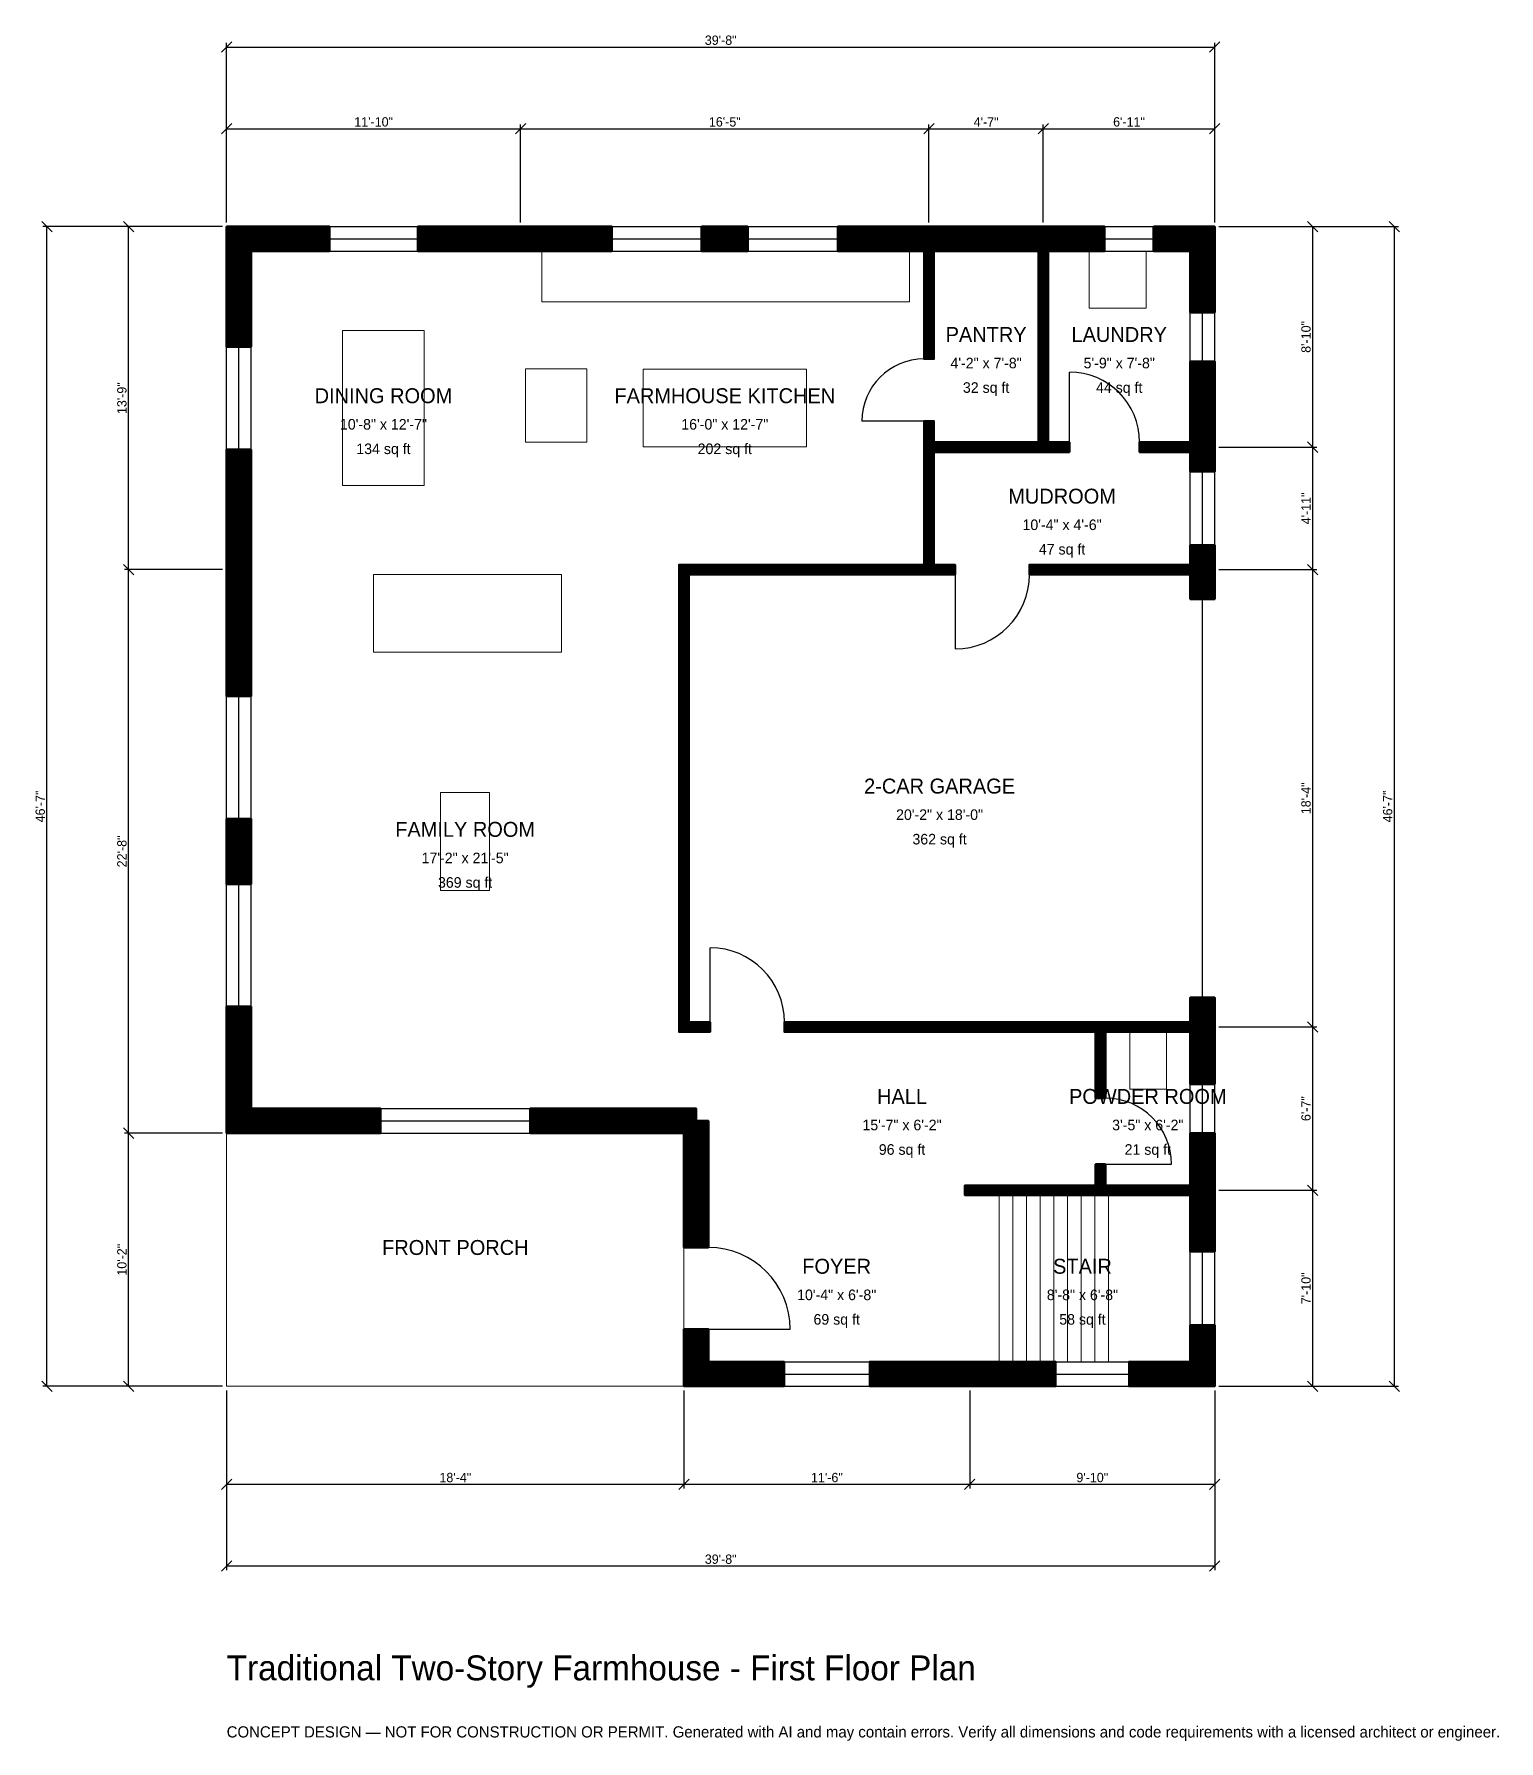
# Model space of a CAD drawing. Header units: inches. Extents: x -93 to 613, y -171 to 652.
import ezdxf
from ezdxf.enums import TextEntityAlignment as Align

# ---------------------------------------------------------------- set-up
doc = ezdxf.new("R2010")
doc.units = ezdxf.units.IN
doc.header["$MEASUREMENT"] = 0
doc.linetypes.add('DASHED', pattern=[0.6, 0.5, -0.1])
for name, color, linetype, lineweight in [('A-ANNO-DIMS', 1, 'Continuous', 13), ('A-ANNO-TEXT', 7, 'Continuous', 18), ('A-AREA-IDEN', 7, 'Continuous', 18), ('A-DOOR', 2, 'Continuous', 25), ('A-FLOR-FIXT', 9, 'Continuous', 13), ('A-FLOR-STRS', 3, 'Continuous', 18), ('A-FURN', 9, 'Continuous', 13), ('A-GLAZ', 4, 'Continuous', 25), ('A-SITE-PAVE', 8, 'Continuous', 13), ('A-WALL', 7, 'Continuous', 50), ('A-WALL-PATT', 8, 'Continuous', 13)]:
    doc.layers.add(name, color=color, linetype=linetype, lineweight=lineweight)
doc.dimstyles.new('PLAN', dxfattribs={"dimtxt": 4.5, "dimasz": 3, "dimexe": 2, "dimexo": 2, "dimgap": 1, "dimtad": 1, "dimdec": 0, "dimlunit": 4, "dimtsz": 2.5, "dimcen": 2.5, "dimclrd": 1, "dimclre": 1, "dimazin": 3, "dimtfac": 1, "dimtmove": 0, "dimatfit": 3})

msp = doc.modelspace()

# ---------------------------------------------------------------- hatches: boundary and pattern name
at = {"layer": 'A-WALL-PATT'}
h = msp.add_hatch(dxfattribs=at)
h.set_pattern_fill('ANSI31', color=8, scale=0.8)
h.paths.add_polyline_path([(220.4724, 0), (220.4724, 11.811), (220.4724, 11.811), (220.4724, 27.5591), (232.2835, 27.5591), (232.2835, 11.811), (268.7008, 11.811), (268.7008, 0), (232.2835, 0), (232.2835, 0), (220.4724, 0), (220.4724, 0), (220.4724, 0)])
h.paths.add_polyline_path([(220.4724, 88.5827), (220.4724, 100.3937), (220.4724, 122.0472), (146.2598, 122.0472), (146.2598, 133.8583), (226.378, 133.8583), (226.378, 127.9528), (232.2835, 127.9528), (232.2835, 100.3937), (232.2835, 88.5827), (232.2835, 66.9291), (220.4724, 66.9291), (220.4724, 88.5827)])
h.paths.add_polyline_path([(11.811, 122.0472), (11.811, 122.0472), (0, 122.0472), (0, 122.0472), (0, 122.0472), (0, 133.8583), (0, 133.8583), (0, 183.0709), (11.811, 183.0709), (11.811, 133.8583), (74.2126, 133.8583), (74.2126, 122.0472), (11.811, 122.0472)])
h.paths.add_polyline_path([(0, 273.622), (11.811, 273.622), (11.811, 242.126), (0, 242.126), (0, 273.622)])
h.paths.add_polyline_path([(0, 387.7953), (0, 399.6063), (0, 451.5748), (11.811, 451.5748), (11.811, 399.6063), (11.811, 387.7953), (11.811, 332.6772), (0, 332.6772), (0, 387.7953)])
h.paths.add_polyline_path([(0, 547.2441), (0, 547.2441), (0, 559.0551), (0, 559.0551), (0, 559.0552), (11.811, 559.0552), (11.811, 559.0551), (49.6063, 559.0551), (49.6063, 547.2441), (11.811, 547.2441), (11.811, 501.1811), (0, 501.1811), (0, 547.2441)])
h.paths.add_polyline_path([(135.8268, 559.0551), (147.6378, 559.0551), (185.6955, 559.0551), (185.6955, 547.2441), (147.6378, 547.2441), (135.8268, 547.2441), (92.126, 547.2441), (92.126, 559.0551), (135.8268, 559.0551)])
h.paths.add_polyline_path([(251.3123, 559.0551), (251.3123, 547.2441), (229.0026, 547.2441), (229.0026, 559.0551), (251.3123, 559.0551)])
h.paths.add_polyline_path([(332.6772, 559.0551), (336.2205, 559.0551), (336.2205, 559.0552), (340.9449, 559.0552), (340.9449, 559.0551), (344.4882, 559.0551), (387.7953, 559.0551), (391.3386, 559.0551), (391.3386, 559.0552), (396.063, 559.0552), (396.063, 559.0551), (399.6063, 559.0551), (423.2283, 559.0551), (423.2283, 547.2441), (399.6063, 547.2441), (396.063, 547.2441), (396.063, 455.1181), (406.2992, 455.1181), (406.2992, 450.3937), (396.063, 450.3937), (391.3386, 450.3937), (340.9449, 450.3937), (340.9449, 396.063), (351.1811, 396.063), (351.1811, 391.3386), (340.9449, 391.3386), (336.2205, 391.3386), (222.8346, 391.3386), (222.8346, 175.5906), (233.0709, 175.5906), (233.0709, 170.8661), (222.8346, 170.8661), (218.1102, 170.8661), (218.1102, 175.5906), (218.1102, 391.3386), (218.1102, 396.063), (222.8346, 396.063), (336.2205, 396.063), (336.2205, 450.3937), (336.2205, 455.1181), (336.2205, 465.3543), (340.9449, 465.3543), (340.9449, 455.1181), (391.3386, 455.1181), (391.3386, 547.2441), (387.7953, 547.2441), (344.4882, 547.2441), (340.9449, 547.2441), (340.9449, 495.2756), (336.2205, 495.2756), (336.2205, 547.2441), (332.6772, 547.2441), (294.6194, 547.2441), (294.6194, 559.0551), (332.6772, 559.0551)])
h.paths.add_polyline_path([(464.5669, 559.0551), (464.5669, 559.0552), (476.378, 559.0552), (476.378, 559.0551), (476.378, 559.0551), (476.378, 547.2441), (476.378, 547.2441), (476.378, 517.7165), (464.5669, 517.7165), (464.5669, 547.2441), (446.8504, 547.2441), (446.8504, 559.0551), (464.5669, 559.0551)])
h.paths.add_polyline_path([(476.378, 458.6614), (476.378, 455.1181), (476.378, 455.1181), (476.378, 450.3937), (476.378, 450.3937), (476.378, 446.8504), (476.378, 440.9449), (464.5669, 440.9449), (464.5669, 446.8504), (464.5669, 450.3937), (440.1575, 450.3937), (440.1575, 455.1181), (464.5669, 455.1181), (464.5669, 458.6614), (464.5669, 494.0945), (476.378, 494.0945), (476.378, 458.6614)])
h.paths.add_polyline_path([(476.378, 399.6063), (476.378, 396.063), (476.378, 396.063), (476.378, 391.3386), (476.378, 391.3386), (476.378, 387.7953), (476.378, 379.5276), (464.5669, 379.5276), (464.5669, 387.7953), (464.5669, 391.3386), (387.0079, 391.3386), (387.0079, 396.063), (464.5669, 396.063), (464.5669, 399.6063), (464.5669, 405.5118), (476.378, 405.5118), (476.378, 399.6063)])
h.paths.add_polyline_path([(476.378, 179.1339), (476.378, 175.5906), (476.378, 175.5906), (476.378, 170.8661), (476.378, 170.8661), (476.378, 167.3228), (476.378, 145.6693), (464.5669, 145.6693), (464.5669, 167.3228), (464.5669, 170.8661), (423.622, 170.8661), (423.622, 138.9764), (418.8976, 138.9764), (418.8976, 170.8661), (268.8976, 170.8661), (268.8976, 175.5906), (418.8976, 175.5906), (423.622, 175.5906), (464.5669, 175.5906), (464.5669, 179.1339), (464.5669, 187.4016), (476.378, 187.4016), (476.378, 179.1339)])
h.paths.add_polyline_path([(476.378, 100.3937), (476.378, 96.8504), (476.378, 96.8504), (476.378, 92.126), (476.378, 92.126), (476.378, 88.5827), (476.378, 64.9606), (464.5669, 64.9606), (464.5669, 88.5827), (464.5669, 92.126), (423.622, 92.126), (418.8976, 92.126), (355.9055, 92.126), (355.9055, 96.8504), (418.8976, 96.8504), (418.8976, 107.0866), (423.622, 107.0866), (423.622, 96.8504), (464.5669, 96.8504), (464.5669, 100.3937), (464.5669, 122.0472), (476.378, 122.0472), (476.378, 100.3937)])
h.paths.add_polyline_path([(476.378, 11.811), (476.378, 11.811), (476.378, 0), (476.378, 0), (476.378, 0), (464.5669, 0), (464.5669, 0), (435.0394, 0), (435.0394, 11.811), (464.5669, 11.811), (464.5669, 29.5276), (476.378, 29.5276), (476.378, 11.811)])
h.paths.add_polyline_path([(364.1732, 0), (352.3622, 0), (310.0394, 0), (310.0394, 11.811), (352.3622, 11.811), (364.1732, 11.811), (399.6063, 11.811), (399.6063, 0), (364.1732, 0)])

# ---------------------------------------------------------------- linework, layer by layer
at = {"layer": 'A-DOOR'}
for p, q in [((406.2992, 455.1181), (406.2992, 488.9764)), ((336.2205, 465.3543), (306.2992, 465.3543)), ((351.1811, 391.3386), (351.1811, 355.5118)), ((233.0709, 175.5906), (233.0709, 211.4173)), ((423.622, 107.0866), (455.5118, 107.0866)), ((232.2835, 27.5591), (271.6535, 27.5591))]:
    msp.add_line(p, q, dxfattribs=at)
at = {"layer": 'A-DOOR', "linetype": 'DASHED'}
msp.add_line((470.4724, 187.4016), (470.4724, 379.5276), dxfattribs=at)
at = {"layer": 'A-DOOR'}
for centre, radius, start, end in [((336.2205, 465.3543), 29.9213, 90, 180), ((406.2992, 455.1181), 33.8583, 0, 90), ((351.1811, 391.3386), 35.8268, 270, 360), ((233.0709, 175.5906), 35.8268, 0, 90), ((423.622, 107.0866), 31.8898, 0, 90), ((232.2835, 27.5591), 39.3701, 0, 90)]:
    msp.add_arc(centre, radius, start, end, dxfattribs=at)
at = {"layer": 'A-FLOR-FIXT'}
for points in [[(151.9685, 522.8346), (329.1339, 522.8346), (329.1339, 547.2441), (151.9685, 547.2441)], [(200.7874, 452.9528), (279.5276, 452.9528), (279.5276, 490.3543), (200.7874, 490.3543)], [(435.4331, 143.3071), (453.1496, 143.3071), (453.1496, 170.8661), (435.4331, 170.8661)]]:
    msp.add_lwpolyline(points, close=True, dxfattribs=at)
at = {"layer": 'A-FLOR-STRS'}
for p, q in [((372.4409, 11.811), (372.4409, 92.126)), ((379.0354, 11.811), (379.0354, 92.126)), ((385.6299, 11.811), (385.6299, 92.126)), ((392.2244, 11.811), (392.2244, 92.126)), ((398.8189, 11.811), (398.8189, 92.126)), ((405.4134, 11.811), (405.4134, 92.126)), ((412.0079, 11.811), (412.0079, 92.126)), ((418.6024, 11.811), (418.6024, 92.126)), ((425.1968, 11.811), (425.1968, 92.126))]:
    msp.add_line(p, q, dxfattribs=at)
at = {"layer": 'A-FURN'}
for points in [[(415.748, 519.685), (443.3071, 519.685), (443.3071, 547.2441), (415.748, 547.2441)], [(55.9055, 434.252), (95.2756, 434.252), (95.2756, 509.0551), (55.9055, 509.0551)], [(144.0945, 455.1181), (173.622, 455.1181), (173.622, 490.5512), (144.0945, 490.5512)], [(70.8661, 353.937), (161.4173, 353.937), (161.4173, 391.3386), (70.8661, 391.3386)], [(103.1496, 238.9764), (126.7717, 238.9764), (126.7717, 286.2205), (103.1496, 286.2205)]]:
    msp.add_lwpolyline(points, close=True, dxfattribs=at)
at = {"layer": 'A-GLAZ'}
for p, q in [((49.6063, 559.0551), (92.126, 559.0551)), ((49.6063, 553.1496), (92.126, 553.1496)), ((185.6955, 559.0551), (229.0026, 559.0551)), ((185.6955, 553.1496), (229.0026, 553.1496)), ((251.3123, 559.0551), (294.6194, 559.0551)), ((251.3123, 553.1496), (294.6194, 553.1496)), ((423.2283, 559.0551), (446.8504, 559.0551)), ((423.2283, 553.1496), (446.8504, 553.1496)), ((49.6063, 547.2441), (92.126, 547.2441)), ((185.6955, 547.2441), (229.0026, 547.2441)), ((251.3123, 547.2441), (294.6194, 547.2441)), ((423.2283, 547.2441), (446.8504, 547.2441)), ((464.5669, 494.0945), (464.5669, 517.7165)), ((470.4724, 494.0945), (470.4724, 517.7165)), ((476.378, 494.0945), (476.378, 517.7165)), ((0, 451.5748), (0, 501.1811)), ((5.9055, 451.5748), (5.9055, 501.1811)), ((11.811, 451.5748), (11.811, 501.1811)), ((464.5669, 405.5118), (464.5669, 440.9449)), ((470.4724, 405.5118), (470.4724, 440.9449)), ((476.378, 405.5118), (476.378, 440.9449)), ((0, 273.622), (0, 332.6772)), ((5.9055, 273.622), (5.9055, 332.6772)), ((11.811, 273.622), (11.811, 332.6772)), ((0, 183.0709), (0, 242.126)), ((5.9055, 183.0709), (5.9055, 242.126)), ((11.811, 183.0709), (11.811, 242.126)), ((464.5669, 122.0472), (464.5669, 145.6693)), ((470.4724, 122.0472), (470.4724, 145.6693)), ((476.378, 122.0472), (476.378, 145.6693)), ((74.2126, 133.8583), (146.2598, 133.8583)), ((74.2126, 127.9528), (146.2598, 127.9528)), ((74.2126, 122.0472), (146.2598, 122.0472)), ((464.5669, 29.5276), (464.5669, 64.9606)), ((470.4724, 29.5276), (470.4724, 64.9606)), ((476.378, 29.5276), (476.378, 64.9606)), ((268.7008, 11.811), (310.0394, 11.811)), ((399.6063, 11.811), (435.0394, 11.811)), ((268.7008, 5.9055), (310.0394, 5.9055)), ((268.7008, 0), (310.0394, 0)), ((399.6063, 5.9055), (435.0394, 5.9055)), ((399.6063, 0), (435.0394, 0))]:
    msp.add_line(p, q, dxfattribs=at)
at = {"layer": 'A-SITE-PAVE', "linetype": 'DASHED'}
msp.add_lwpolyline([(0, 0), (220.4724, 0), (220.4724, 122.0472), (0, 122.0472)], close=True, dxfattribs=at)
at = {"layer": 'A-WALL'}
for points in [[(0, 547.2441), (0, 547.2441), (0, 559.0551), (0, 559.0551), (0, 559.0552), (11.811, 559.0552), (11.811, 559.0551), (49.6063, 559.0551), (49.6063, 547.2441), (11.811, 547.2441), (11.811, 501.1811), (0, 501.1811), (0, 547.2441)], [(135.8268, 559.0551), (147.6378, 559.0551), (185.6955, 559.0551), (185.6955, 547.2441), (147.6378, 547.2441), (135.8268, 547.2441), (92.126, 547.2441), (92.126, 559.0551), (135.8268, 559.0551)], [(332.6772, 559.0551), (336.2205, 559.0551), (336.2205, 559.0552), (340.9449, 559.0552), (340.9449, 559.0551), (344.4882, 559.0551), (387.7953, 559.0551), (391.3386, 559.0551), (391.3386, 559.0552), (396.063, 559.0552), (396.063, 559.0551), (399.6063, 559.0551), (423.2283, 559.0551), (423.2283, 547.2441), (399.6063, 547.2441), (396.063, 547.2441), (396.063, 455.1181), (406.2992, 455.1181), (406.2992, 450.3937), (396.063, 450.3937), (391.3386, 450.3937), (340.9449, 450.3937), (340.9449, 396.063), (351.1811, 396.063), (351.1811, 391.3386), (340.9449, 391.3386), (336.2205, 391.3386), (222.8346, 391.3386), (222.8346, 175.5906), (233.0709, 175.5906), (233.0709, 170.8661), (222.8346, 170.8661), (218.1102, 170.8661), (218.1102, 175.5906), (218.1102, 391.3386), (218.1102, 396.063), (222.8346, 396.063), (336.2205, 396.063), (336.2205, 450.3937), (336.2205, 455.1181), (336.2205, 465.3543), (340.9449, 465.3543), (340.9449, 455.1181), (391.3386, 455.1181), (391.3386, 547.2441), (387.7953, 547.2441), (344.4882, 547.2441), (340.9449, 547.2441), (340.9449, 495.2756), (336.2205, 495.2756), (336.2205, 547.2441), (332.6772, 547.2441), (294.6194, 547.2441), (294.6194, 559.0551), (332.6772, 559.0551)], [(251.3123, 559.0551), (251.3123, 547.2441), (229.0026, 547.2441), (229.0026, 559.0551), (251.3123, 559.0551)], [(464.5669, 559.0551), (464.5669, 559.0552), (476.378, 559.0552), (476.378, 559.0551), (476.378, 559.0551), (476.378, 547.2441), (476.378, 547.2441), (476.378, 517.7165), (464.5669, 517.7165), (464.5669, 547.2441), (446.8504, 547.2441), (446.8504, 559.0551), (464.5669, 559.0551)], [(476.378, 458.6614), (476.378, 455.1181), (476.378, 455.1181), (476.378, 450.3937), (476.378, 450.3937), (476.378, 446.8504), (476.378, 440.9449), (464.5669, 440.9449), (464.5669, 446.8504), (464.5669, 450.3937), (440.1575, 450.3937), (440.1575, 455.1181), (464.5669, 455.1181), (464.5669, 458.6614), (464.5669, 494.0945), (476.378, 494.0945), (476.378, 458.6614)], [(0, 387.7953), (0, 399.6063), (0, 451.5748), (11.811, 451.5748), (11.811, 399.6063), (11.811, 387.7953), (11.811, 332.6772), (0, 332.6772), (0, 387.7953)], [(476.378, 399.6063), (476.378, 396.063), (476.378, 396.063), (476.378, 391.3386), (476.378, 391.3386), (476.378, 387.7953), (476.378, 379.5276), (464.5669, 379.5276), (464.5669, 387.7953), (464.5669, 391.3386), (387.0079, 391.3386), (387.0079, 396.063), (464.5669, 396.063), (464.5669, 399.6063), (464.5669, 405.5118), (476.378, 405.5118), (476.378, 399.6063)], [(0, 273.622), (11.811, 273.622), (11.811, 242.126), (0, 242.126), (0, 273.622)], [(11.811, 122.0472), (11.811, 122.0472), (0, 122.0472), (0, 122.0472), (0, 122.0472), (0, 133.8583), (0, 133.8583), (0, 183.0709), (11.811, 183.0709), (11.811, 133.8583), (74.2126, 133.8583), (74.2126, 122.0472), (11.811, 122.0472)], [(476.378, 179.1339), (476.378, 175.5906), (476.378, 175.5906), (476.378, 170.8661), (476.378, 170.8661), (476.378, 167.3228), (476.378, 145.6693), (464.5669, 145.6693), (464.5669, 167.3228), (464.5669, 170.8661), (423.622, 170.8661), (423.622, 138.9764), (418.8976, 138.9764), (418.8976, 170.8661), (268.8976, 170.8661), (268.8976, 175.5906), (418.8976, 175.5906), (423.622, 175.5906), (464.5669, 175.5906), (464.5669, 179.1339), (464.5669, 187.4016), (476.378, 187.4016), (476.378, 179.1339)], [(220.4724, 88.5827), (220.4724, 100.3937), (220.4724, 122.0472), (146.2598, 122.0472), (146.2598, 133.8583), (226.378, 133.8583), (226.378, 127.9528), (232.2835, 127.9528), (232.2835, 100.3937), (232.2835, 88.5827), (232.2835, 66.9291), (220.4724, 66.9291), (220.4724, 88.5827)], [(476.378, 100.3937), (476.378, 96.8504), (476.378, 96.8504), (476.378, 92.126), (476.378, 92.126), (476.378, 88.5827), (476.378, 64.9606), (464.5669, 64.9606), (464.5669, 88.5827), (464.5669, 92.126), (423.622, 92.126), (418.8976, 92.126), (355.9055, 92.126), (355.9055, 96.8504), (418.8976, 96.8504), (418.8976, 107.0866), (423.622, 107.0866), (423.622, 96.8504), (464.5669, 96.8504), (464.5669, 100.3937), (464.5669, 122.0472), (476.378, 122.0472), (476.378, 100.3937)], [(220.4724, 0), (220.4724, 11.811), (220.4724, 11.811), (220.4724, 27.5591), (232.2835, 27.5591), (232.2835, 11.811), (268.7008, 11.811), (268.7008, 0), (232.2835, 0), (232.2835, 0), (220.4724, 0), (220.4724, 0), (220.4724, 0)], [(476.378, 11.811), (476.378, 11.811), (476.378, 0), (476.378, 0), (476.378, 0), (464.5669, 0), (464.5669, 0), (435.0394, 0), (435.0394, 11.811), (464.5669, 11.811), (464.5669, 29.5276), (476.378, 29.5276), (476.378, 11.811)], [(364.1732, 0), (352.3622, 0), (310.0394, 0), (310.0394, 11.811), (352.3622, 11.811), (364.1732, 11.811), (399.6063, 11.811), (399.6063, 0), (364.1732, 0)]]:
    msp.add_lwpolyline(points, close=True, dxfattribs=at)

# ---------------------------------------------------------------- texts
at = {"layer": 'A-ANNO-TEXT'}
for s, height, p in [('Traditional Two-Story Farmhouse - First Floor Plan', 12, (0, -141.7323)), ('CONCEPT DESIGN — NOT FOR CONSTRUCTION OR PERMIT. Generated with AI and may contain errors. Verify all dimensions and code requirements with a licensed architect or engineer.', 5.4, (0, -169.2913))]:
    msp.add_text(s, height=height, dxfattribs=at).set_placement(p)
at = {"layer": 'A-AREA-IDEN'}
for s, height, p in [('PANTRY', 7.2, (366.1417, 507.0866)), ('LAUNDRY', 7.2, (430.315, 507.0866)), ('4\'-2" x 7\'-8"', 5.1, (366.1417, 493.3071)), ('5\'-9" x 7\'-8"', 5.1, (430.315, 493.3071)), ('DINING ROOM', 7.2, (75.5906, 477.5591)), ('FARMHOUSE KITCHEN', 7.2, (240.1575, 477.5591)), ('32 sq ft', 5.1, (366.1417, 481.4961)), ('44 sq ft', 5.1, (430.315, 481.4961)), ('10\'-8" x 12\'-7"', 5.1, (75.5906, 463.7795)), ('16\'-0" x 12\'-7"', 5.1, (240.1575, 463.7795)), ('134 sq ft', 5.1, (75.5906, 451.9685)), ('202 sq ft', 5.1, (240.1575, 451.9685)), ('MUDROOM', 7.2, (402.7559, 429.1339)), ('10\'-4" x 4\'-6"', 5.1, (402.7559, 415.3543)), ('47 sq ft', 5.1, (402.7559, 403.5433)), ('2-CAR GARAGE', 7.2, (343.7008, 289.3701)), ('FAMILY ROOM', 7.2, (114.9606, 268.5039)), ('20\'-2" x 18\'-0"', 5.1, (343.7008, 275.5906)), ('362 sq ft', 5.1, (343.7008, 263.7795)), ('17\'-2" x 21\'-5"', 5.1, (114.9606, 254.7244)), ('369 sq ft', 5.1, (114.9606, 242.9134)), ('HALL', 7.2, (325.5906, 139.7638)), ('POWDER ROOM', 7.2, (444.0945, 139.7638)), ('15\'-7" x 6\'-2"', 5.1, (325.5906, 125.9843)), ('3\'-5" x 6\'-2"', 5.1, (444.0945, 125.9843)), ('96 sq ft', 5.1, (325.5906, 114.1732)), ('21 sq ft', 5.1, (444.0945, 114.1732)), ('FRONT PORCH', 7.2, (110.2362, 66.9291)), ('FOYER', 7.2, (294.0945, 57.874)), ('STAIR', 7.2, (412.5984, 57.874)), ('10\'-4" x 6\'-8"', 5.1, (294.0945, 44.0945)), ('8\'-8" x 6\'-8"', 5.1, (412.5984, 44.0945)), ('69 sq ft', 5.1, (294.0945, 32.2835)), ('58 sq ft', 5.1, (412.5984, 32.2835))]:
    msp.add_text(s, height=height, dxfattribs=at).set_placement(p, align=Align.MIDDLE_CENTER)

# ---------------------------------------------------------------- dimensions: what is measured, and where the dimension line sits
at = {"layer": 'A-ANNO-DIMS'}
for base, p1, p2, text in [((0, 645.6693), (0, 559.0551), (476.378, 559.0551), '39\'-8"'), ((0, 606.2992), (0, 559.0551), (141.7323, 559.0551), '11\'-10"'), ((141.7323, 606.2992), (141.7323, 559.0551), (338.5827, 559.0551), '16\'-5"'), ((338.5827, 606.2992), (338.5827, 559.0551), (393.7008, 559.0551), '4\'-7"'), ((393.7008, 606.2992), (393.7008, 559.0551), (476.378, 559.0551), '6\'-11"'), ((0, -47.2441), (0, 0), (220.4724, 0), '18\'-4"'), ((0, -86.6142), (0, 0), (476.378, 0), '39\'-8"'), ((220.4724, -47.2441), (220.4724, 0), (358.2677, 0), '11\'-6"'), ((358.2677, -47.2441), (358.2677, 0), (476.378, 0), '9\'-10"')]:
    msp.add_linear_dim(base=base, p1=p1, p2=p2, text=text, dimstyle='PLAN', dxfattribs=at).render()
for base, p1, p2, text in [((-86.6142, 0), (0, 0), (0, 559.0551), '46\'-7"'), ((-47.2441, 393.7008), (0, 393.7008), (0, 559.0551), '13\'-9"'), ((523.622, 452.7559), (476.378, 452.7559), (476.378, 559.0551), '8\'-10"'), ((562.9921, 0), (476.378, 0), (476.378, 559.0551), '46\'-7"'), ((523.622, 393.7008), (476.378, 393.7008), (476.378, 452.7559), '4\'-11"'), ((-47.2441, 122.0472), (0, 122.0472), (0, 393.7008), '22\'-8"'), ((523.622, 173.2283), (476.378, 173.2283), (476.378, 393.7008), '18\'-4"'), ((523.622, 94.4882), (476.378, 94.4882), (476.378, 173.2283), '6\'-7"'), ((-47.2441, 0), (0, 0), (0, 122.0472), '10\'-2"'), ((523.622, 0), (476.378, 0), (476.378, 94.4882), '7\'-10"')]:
    msp.add_linear_dim(base=base, p1=p1, p2=p2, angle=90, text=text, dimstyle='PLAN', dxfattribs=at).render()

doc.saveas('drawing.dxf')
